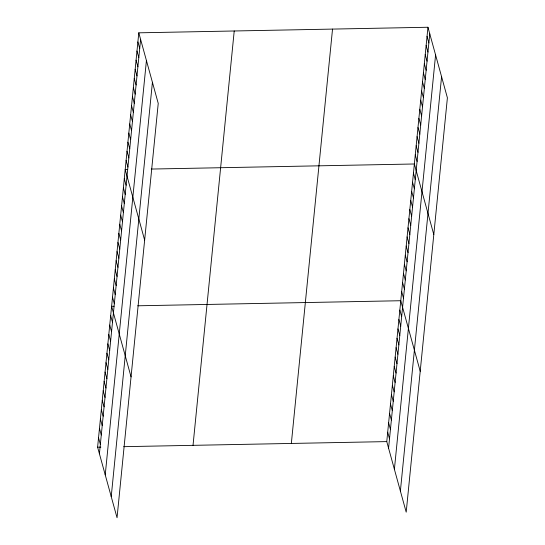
<?xml version="1.0" encoding="UTF-8"?>
<svg xmlns="http://www.w3.org/2000/svg" width="545" height="545" viewBox="0 0 545 545"><rect width="100%" height="100%" fill="white"/><g stroke="black" fill="none" stroke-linecap="round" stroke-linejoin="round"><path stroke-width="0.82" d="M138.798 32.823L158.234 103.4L117.046 517.75L97.603 447.179L138.798 32.823L427.954 27.25L447.397 97.821L406.202 512.177L386.766 441.6L427.954 27.25M99.415 453.753L140.61 39.404M105.233 474.872L146.428 60.522M111.228 496.631L152.416 82.281M193.025 445.34L234.221 30.983M291.343 443.439L332.532 29.089M388.578 448.181L429.767 33.831M394.396 469.3L435.584 54.943M400.384 491.059L441.579 76.702M127.653 169.515L125.207 169.563L144.643 240.134M151.299 169.059L414.364 163.984L433.8 234.561M114.055 306.249L111.609 306.297L131.052 376.868M137.708 305.793L400.773 300.724L420.209 371.295M97.603 447.179L100.866 447.118M123.701 446.675L386.766 441.6M427.048 36.365L428.861 42.946M426.142 45.48L427.954 52.061M425.236 54.595L427.048 61.176M424.33 63.71L426.142 70.291M423.424 72.826L425.236 79.407M422.518 81.948L424.33 88.522M421.612 91.063L423.424 97.637M420.706 100.178L422.518 106.752M419.8 109.293L421.612 115.867M418.894 118.408L420.706 124.982M417.988 127.523L419.8 134.104M417.082 136.638L418.894 143.219M416.176 145.753L417.988 152.334M415.27 154.869L417.082 161.449M413.457 173.099L415.27 179.68M412.551 182.221L414.364 188.795M411.645 191.336L413.457 197.91M410.739 200.451L412.551 207.025M409.833 209.566L411.645 216.14M408.927 218.681L410.739 225.255M408.021 227.796L409.833 234.377M407.115 236.911L408.927 243.492M406.209 246.027L408.021 252.608M405.303 255.142L407.115 261.723M404.397 264.257L406.209 270.838M403.491 273.379L405.303 279.953M402.585 282.494L404.397 289.068M401.679 291.609L403.491 298.183M399.839 310.112L401.645 316.693M398.899 319.506L400.711 326.087M397.966 328.901L399.778 335.475M397.032 338.288L398.845 344.869M396.099 347.683L397.911 354.264M395.166 357.077L396.978 363.651M394.233 366.465L396.045 373.046M393.299 375.859L395.111 382.433M392.366 385.254L394.178 391.828M391.433 394.641L393.245 401.222M390.499 404.036L392.311 410.61M389.566 413.423L391.378 420.004M388.633 422.818L390.445 429.399M387.699 432.212L389.512 438.786M137.892 41.945L139.704 48.519M136.986 51.06L138.798 57.634M136.08 60.175L137.892 66.749M135.174 69.29L136.986 75.864M134.268 78.405L136.08 84.979M133.362 87.52L135.174 94.101M132.455 96.635L134.268 103.216M131.549 105.75L133.362 112.331M130.643 114.866L132.455 121.446M129.737 123.981L131.549 130.562M128.831 133.096L130.643 139.677M127.925 142.218L129.737 148.792M127.019 151.333L128.831 157.907M126.113 160.448L127.918 167.022M124.294 178.678L126.106 185.252M123.388 187.793L125.2 194.374M122.482 196.909L124.294 203.489M121.576 206.024L123.388 212.605M120.67 215.139L122.482 221.72M119.764 224.254L121.576 230.835M118.858 233.369L120.67 239.95M117.952 242.491L119.764 249.065M117.046 251.606L118.858 258.18M116.139 260.721L117.952 267.295M115.233 269.836L117.046 276.41M114.327 278.951L116.139 285.526M113.421 288.067L115.233 294.647M112.515 297.182L114.327 303.763M110.676 315.691L112.488 322.265M109.743 325.086L111.555 331.66M108.809 334.473L110.621 341.054M107.876 343.868L109.688 350.442M106.943 353.255L108.755 359.836M106.009 362.65L107.821 369.231M105.076 372.044L106.888 378.618M104.143 381.432L105.955 388.013M103.209 390.826L105.022 397.407M102.276 400.221L104.081 406.795M101.336 409.608L103.148 416.189M100.403 419.003L102.215 425.577M99.469 428.397L101.281 434.971M98.536 437.785L100.348 444.366"/></g></svg>
